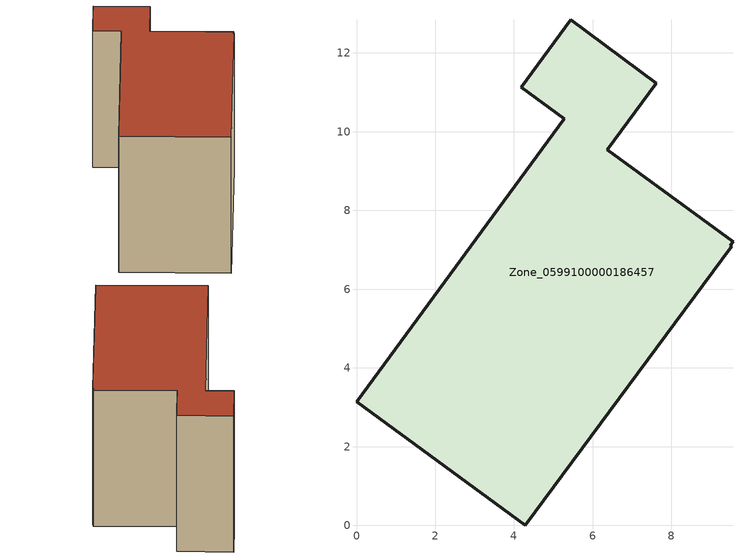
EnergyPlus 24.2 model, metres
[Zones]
Zone_0599100000186457
 floor ground (C_G): 9.49,7.12 9.53,7.09 4.29,0 0,3.14 5.28,10.33 4.18,11.13 5.44,12.85 7.61,11.22 6.37,9.54 9.56,7.21 z0
 wall outside (C_F): 0,3.14 4.29,0 9.53,7.09 9.49,7.12 9.56,7.21 6.37,9.54 7.61,11.22 5.44,12.85 4.18,11.13 5.28,10.33 0,3.14 z0:7.72
 roof outside (C_R): 9.56,7.21 6.37,9.54 7.61,11.22 5.44,12.85 4.18,11.13 5.28,10.33 0,3.14 4.29,0 9.53,7.09 9.49,7.12 z7.72
[BUILDING]
Pand.0599100000186457: North Axis=0; Terrain=City; Loads Convergence Tolerance Value=0.04; Temperature Convergence Tolerance Value=0.4; Solar Distribution=FullExterior; Maximum Number of Warmup Days=25; Minimum Number of Warmup Days=1
[Site:Location]
Rotterdam.The.Hague.AP_ZH_NLD Design_Conditions: Latitude=51.96; Longitude=4.45; Time Zone=1; Elevation=-4.5
[SITE:GROUNDTEMPERATURE:BUILDINGSURFACE]
18, 18, 18, 18, 18, 18, 18, 18, 18, 18, 18, 18
[MATERIAL] Thermal Absorptance=0.9; Solar Absorptance=0.7; Visible Absorptance=0.7
Name | Roughness | Thickness | Conductivity | Density | Specific Heat
G.TI.1975-1991 | MediumSmooth | 0.15 | 0.288461 | 540 | 1210
F.TI.1975-1991 | Rough | 0.3 | 0.230769 | 1920 | 840
R.TI.1975-1991 | MediumRough | 0.2 | 0.153846 | 1500 | 1000
[CONSTRUCTION]
C_G: G.TI.1975-1991
C_F: F.TI.1975-1991
C_R: R.TI.1975-1991
[ZONE]
Zone_0599100000186457: Type=1; Multiplier=1; Ceiling Height=Autocalculate; Volume=Autocalculate; Floor Area=autocalculate; Part of Total Floor Area=Yes
[ZONEINFILTRATION:DESIGNFLOWRATE]
Infil_Zone_0599100000186457: Zone or ZoneList or Space or SpaceList=Zone_0599100000186457; Schedule=AlwaysOn; Design Flow Rate Calculation Method=Flow/Area; Flow Rate per Floor Area=0.003; Constant Term Coefficient=1; Temperature Term Coefficient=0; Velocity Term Coefficient=0; Velocity Squared Term Coefficient=0
[HVACTEMPLATE:ZONE:IDEALLOADSAIRSYSTEM]
Zone_0599100000186457: Maximum Heating Supply Air Temperature=50; Minimum Cooling Supply Air Temperature=13; Maximum Heating Supply Air Humidity Ratio=0.0156; Minimum Cooling Supply Air Humidity Ratio=0.0077; Heating Limit=NoLimit; Cooling Limit=NoLimit; Dehumidification Control Type=ConstantSensibleHeatRatio; Cooling Sensible Heat Ratio=0.7; Dehumidification Setpoint=60; Humidification Control Type=None; Humidification Setpoint=30; Outdoor Air Method=None; Outdoor Air Flow Rate per Person=0.00944; Outdoor Air Flow Rate per Zone Floor Area=0; Outdoor Air Flow Rate per Zone=0; Demand Controlled Ventilation Type=None; Outdoor Air Economizer Type=NoEconomizer; Heat Recovery Type=None; Sensible Heat Recovery Effectiveness=0.7; Latent Heat Recovery Effectiveness=0.65
[ZONECONTROL:THERMOSTAT]
ThermostatControl_Zone_0599100000186457: Zone or ZoneList=Zone_0599100000186457; Control Type Schedule=DualSetpointControlType; Control 1=Thermostat_Zone_0599100000186457; Temperature Difference Between Cutout And Setpoint=0
[THERMOSTATSETPOINT:DUALSETPOINT]
Thermostat_Zone_0599100000186457: Heating Setpoint Temperature Schedule=HeatingSetpoint_Zone_0599100000186457; Cooling Setpoint Temperature Schedule=CoolingSetpoint_Zone_0599100000186457
[SCHEDULE:COMPACT]
HeatingSetpoint_Zone_0599100000186457: Through: 12/31, For: AllDays, Until: 24:00, 21
CoolingSetpoint_Zone_0599100000186457: Through: 12/31, For: AllDays, Until: 24:00, 24
DualSetpointControlType: Through: 12/31, For: AllDays, Until: 24:00, 4
AlwaysOn: Through: 12/31, For: AllDays, Until: 24:00, 1
